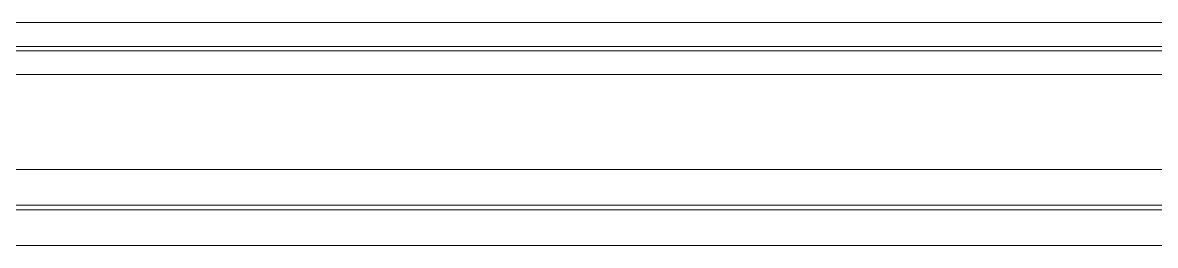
# Model space of a CAD drawing. Extents: x -1439 to 23780, y -1362 to 4476.
# Drawn here: x 9463.61 to 9482.7, y 322.3 to 326.05 of the extents above; entities that cross this region are included whole.
import ezdxf

# ---------------------------------------------------------------- set-up
doc = ezdxf.new("R2010")
doc.units = 0
doc.header["$MEASUREMENT"] = 0
doc.layers.add('Audi$0$10', color=8, linetype='Continuous', lineweight=9)
doc.layers.add('Audi$0$15', color=8, linetype='Continuous', lineweight=9)

# ---------------------------------------------------------------- blocks, each defined once
blk = doc.blocks.new('*U532')
at = {"layer": 'Audi$0$15'}
for p, q in [((-1.468840347965793, -18.9468617151615), (-170.63447161821, -18.9468617151615)), ((-1.468840347965793, -19.34686171515932), (-170.63447161821, -19.34686171515932)), ((-1.468840347965793, -19.4228617151557), (-170.63447161821, -19.4228617151557)), ((-1.468840347965793, -19.82286171514988), (-170.63447161821, -19.82286171514988)), ((-1.468840347965793, -21.4228617151266), (-170.63447161821, -21.4228617151266)), ((-1.468840347965793, -22.02286171511514), (-170.63447161821, -22.02286171511514)), ((-1.468840347965793, -22.09886171511243), (-170.63447161821, -22.09886171511243)), ((-1.468840347965793, -22.69886171510369), (-170.63447161821, -22.69886171510369))]:
    blk.add_line(p, q, dxfattribs=at)

msp = doc.modelspace()

# ---------------------------------------------------------------- block references
at = {"layer": 'Audi$0$10'}
msp.add_blockref('*U532', (9500.83333333164, 345.0000000046566), dxfattribs=at)

doc.saveas('drawing.dxf')
